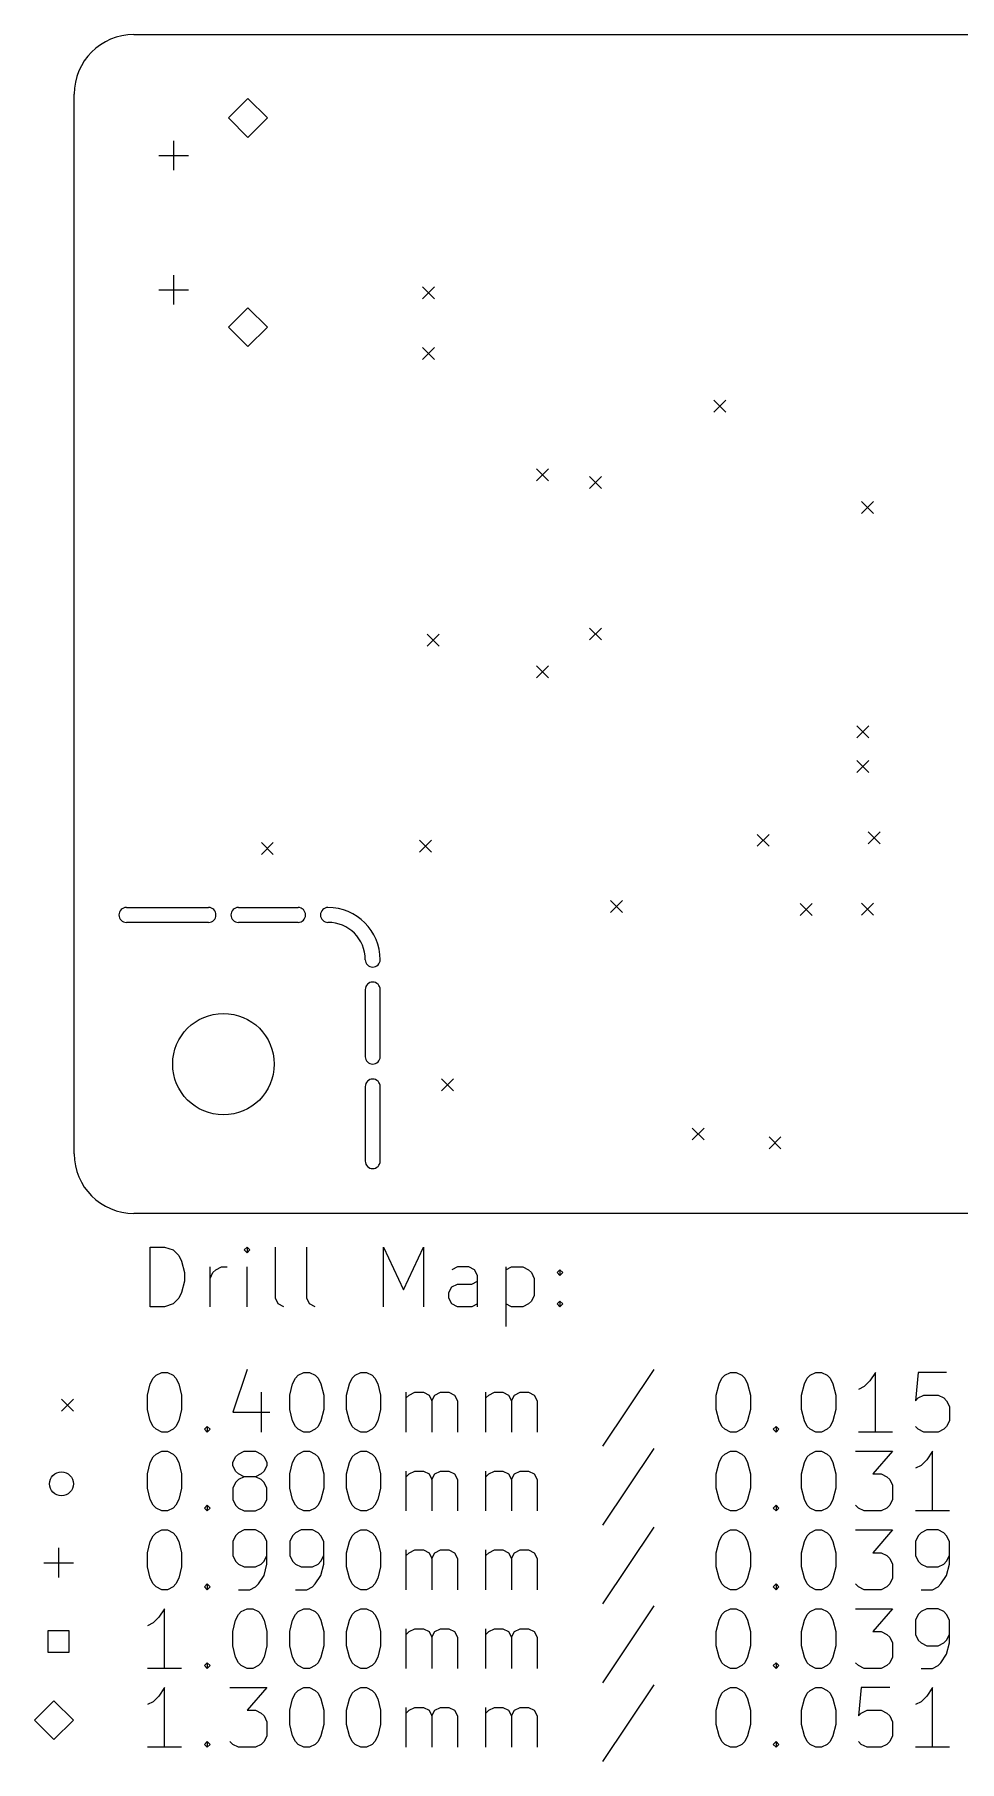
# Model space of a CAD drawing. Extents: x 98.7 to 160, y -78.7 to -20.5.
# Drawn here: x 98.7 to 129.6, y -78.4 to -20.5 of the extents above; entities that cross this region are included whole.
import ezdxf

# ---------------------------------------------------------------- set-up
doc = ezdxf.new("R2010")
doc.units = 0
doc.layers.add('BLACK', color=7, linetype='CONTINUOUS')

msp = doc.modelspace()

# ---------------------------------------------------------------- linework, layer by layer
at = {"layer": 'BLACK', "linetype": 'CONTINUOUS'}
for p, q in [((102, -20.5), (158, -20.5)), ((100, -58), (100, -22.5)), ((105.822, -22.645), (105.172, -23.295)), ((106.472, -23.295), (105.822, -22.645)), ((105.172, -23.295), (105.822, -23.945)), ((105.822, -23.945), (106.472, -23.295)), ((103.332, -24.06), (103.332, -25.05)), ((102.837, -24.555), (103.828, -24.555)), ((103.332, -28.56), (103.332, -29.55)), ((102.837, -29.055), (103.828, -29.055)), ((111.671, -28.9562), (112.071, -29.3562)), ((112.071, -28.9562), (111.671, -29.3562)), ((105.822, -29.655), (105.172, -30.305)), ((106.472, -30.305), (105.822, -29.655)), ((105.172, -30.305), (105.822, -30.955)), ((105.822, -30.955), (106.472, -30.305)), ((111.671, -30.9882), (112.071, -31.3882)), ((112.071, -30.9882), (111.671, -31.3882)), ((121.42, -32.75), (121.82, -33.15)), ((121.82, -32.75), (121.42, -33.15)), ((115.481, -35.0523), (115.881, -35.4522)), ((115.881, -35.0523), (115.481, -35.4522)), ((117.259, -35.3062), (117.659, -35.7062)), ((117.659, -35.3062), (117.259, -35.7062)), ((126.364, -36.1436), (126.764, -36.5436)), ((126.764, -36.1436), (126.364, -36.5436)), ((117.259, -40.3862), (117.659, -40.7862)), ((117.659, -40.3862), (117.259, -40.7862)), ((111.823, -40.5894), (112.223, -40.9894)), ((112.223, -40.5894), (111.823, -40.9894)), ((115.481, -41.6562), (115.881, -42.0562)), ((115.881, -41.6562), (115.481, -42.0562)), ((126.212, -43.662), (126.612, -44.062)), ((126.612, -43.662), (126.212, -44.062)), ((126.212, -44.8304), (126.612, -45.2304)), ((126.612, -44.8304), (126.212, -45.2304)), ((122.87, -47.3), (123.27, -47.7)), ((123.27, -47.3), (122.87, -47.7)), ((126.593, -47.218), (126.993, -47.618)), ((126.993, -47.218), (126.593, -47.618)), ((106.27, -47.57), (106.67, -47.97)), ((106.67, -47.57), (106.27, -47.97)), ((111.57, -47.5), (111.97, -47.9)), ((111.97, -47.5), (111.57, -47.9)), ((101.75, -49.75), (104.5, -49.75)), ((105.5, -49.75), (107.5, -49.75)), ((117.96, -49.52), (118.36, -49.92)), ((118.36, -49.52), (117.96, -49.92)), ((124.31, -49.62), (124.71, -50.02)), ((124.71, -49.62), (124.31, -50.02)), ((126.364, -49.6056), (126.764, -50.0056)), ((126.764, -49.6056), (126.364, -50.0056)), ((104.5, -50.25), (101.75, -50.25)), ((107.5, -50.25), (105.5, -50.25)), ((109.75, -52.5), (109.75, -54.75)), ((110.25, -54.75), (110.25, -52.5)), ((112.3, -55.49), (112.7, -55.89)), ((112.7, -55.49), (112.3, -55.89)), ((109.75, -55.75), (109.75, -58.25)), ((110.25, -58.25), (110.25, -55.75)), ((120.7, -57.14), (121.1, -57.54)), ((121.1, -57.14), (120.7, -57.54)), ((123.27, -57.44), (123.67, -57.84)), ((123.67, -57.44), (123.27, -57.84)), ((158, -60), (102, -60)), ((102.551, -63.1298), (102.551, -61.1298)), ((102.551, -61.1298), (103.027, -61.1298)), ((103.027, -61.1298), (103.313, -61.225)), ((103.313, -61.225), (103.504, -61.4155)), ((105.789, -61.1298), (105.694, -61.225)), ((105.694, -61.225), (105.789, -61.3202)), ((105.885, -61.225), (105.789, -61.1298)), ((105.789, -61.1298), (105.789, -61.3202)), ((105.789, -61.3202), (105.885, -61.225)), ((106.742, -62.844), (106.742, -61.1298)), ((107.789, -62.844), (107.789, -61.1298)), ((110.361, -63.1298), (110.361, -61.1298)), ((110.361, -61.1298), (111.027, -62.5583)), ((111.027, -62.5583), (111.694, -61.1298)), ((111.694, -61.1298), (111.694, -63.1298)), ((103.504, -61.4155), (103.599, -61.606)), ((103.599, -61.606), (103.694, -61.9869)), ((104.551, -63.1298), (104.551, -61.7964)), ((104.646, -61.9869), (104.742, -61.8917)), ((104.742, -61.8917), (104.932, -61.7964)), ((104.932, -61.7964), (105.123, -61.7964)), ((105.789, -63.1298), (105.789, -61.7964)), ((112.837, -61.7964), (112.646, -61.8917)), ((113.218, -61.7964), (112.837, -61.7964)), ((113.408, -61.8917), (113.218, -61.7964)), ((113.504, -62.0821), (113.408, -61.8917)), ((114.456, -61.7964), (114.456, -63.7964)), ((114.456, -61.8917), (114.646, -61.7964)), ((114.646, -61.7964), (115.027, -61.7964)), ((115.027, -61.7964), (115.218, -61.8917)), ((115.218, -61.8917), (115.313, -61.9869)), ((116.17, -61.9869), (116.265, -61.8917)), ((116.265, -61.8917), (116.361, -61.9869)), ((116.265, -61.8917), (116.265, -62.0821)), ((103.694, -62.2726), (103.599, -62.6536)), ((103.694, -61.9869), (103.694, -62.2726)), ((104.551, -62.1774), (104.646, -61.9869)), ((112.551, -62.6536), (112.646, -62.4631)), ((112.646, -62.4631), (112.837, -62.3679)), ((112.837, -62.3679), (113.313, -62.3679)), ((113.313, -62.3679), (113.504, -62.2726)), ((113.504, -63.1298), (113.504, -62.0821)), ((115.313, -61.9869), (115.408, -62.1774)), ((115.408, -62.1774), (115.408, -62.7488)), ((116.265, -62.0821), (116.17, -61.9869)), ((116.361, -61.9869), (116.265, -62.0821)), ((103.313, -63.0345), (103.027, -63.1298)), ((103.504, -62.844), (103.313, -63.0345)), ((103.599, -62.6536), (103.504, -62.844)), ((106.837, -63.0345), (106.742, -62.844)), ((107.027, -63.1298), (106.837, -63.0345)), ((107.885, -63.0345), (107.789, -62.844)), ((108.075, -63.1298), (107.885, -63.0345)), ((112.551, -62.844), (112.551, -62.6536)), ((112.646, -63.0345), (112.551, -62.844)), ((112.837, -63.1298), (112.646, -63.0345)), ((113.504, -63.0345), (113.313, -63.1298)), ((114.646, -63.1298), (114.456, -63.0345)), ((115.218, -63.0345), (115.027, -63.1298)), ((115.313, -62.9393), (115.218, -63.0345)), ((115.408, -62.7488), (115.313, -62.9393)), ((116.17, -63.0345), (116.265, -62.9393)), ((116.265, -63.1298), (116.17, -63.0345)), ((116.265, -62.9393), (116.361, -63.0345)), ((116.265, -62.9393), (116.265, -63.1298)), ((116.361, -63.0345), (116.265, -63.1298)), ((103.027, -63.1298), (102.551, -63.1298)), ((113.313, -63.1298), (112.837, -63.1298)), ((115.027, -63.1298), (114.646, -63.1298)), ((102.742, -65.425), (102.932, -65.3298)), ((102.932, -65.3298), (103.123, -65.3298)), ((103.123, -65.3298), (103.313, -65.425)), ((105.789, -65.2345), (105.313, -66.6631)), ((107.504, -65.425), (107.694, -65.3298)), ((107.694, -65.3298), (107.885, -65.3298)), ((107.885, -65.3298), (108.075, -65.425)), ((109.408, -65.425), (109.599, -65.3298)), ((109.599, -65.3298), (109.789, -65.3298)), ((109.789, -65.3298), (109.98, -65.425)), ((119.408, -65.2345), (117.694, -67.806)), ((121.789, -65.425), (121.98, -65.3298)), ((121.98, -65.3298), (122.17, -65.3298)), ((122.17, -65.3298), (122.361, -65.425)), ((124.646, -65.425), (124.837, -65.3298)), ((124.837, -65.3298), (125.027, -65.3298)), ((125.027, -65.3298), (125.218, -65.425)), ((126.837, -65.3298), (126.646, -65.6155)), ((126.837, -67.3298), (126.837, -65.3298)), ((128.265, -65.3298), (128.17, -66.2821)), ((129.218, -65.3298), (128.265, -65.3298)), ((102.456, -66.0917), (102.551, -65.7107)), ((102.551, -65.7107), (102.646, -65.5202)), ((102.646, -65.5202), (102.742, -65.425)), ((103.313, -65.425), (103.408, -65.5202)), ((103.408, -65.5202), (103.504, -65.7107)), ((103.504, -65.7107), (103.599, -66.0917)), ((107.218, -66.0917), (107.313, -65.7107)), ((107.313, -65.7107), (107.408, -65.5202)), ((107.408, -65.5202), (107.504, -65.425)), ((108.075, -65.425), (108.17, -65.5202)), ((108.17, -65.5202), (108.265, -65.7107)), ((108.265, -65.7107), (108.361, -66.0917)), ((109.123, -66.0917), (109.218, -65.7107)), ((109.218, -65.7107), (109.313, -65.5202)), ((109.313, -65.5202), (109.408, -65.425)), ((109.98, -65.425), (110.075, -65.5202)), ((110.075, -65.5202), (110.17, -65.7107)), ((110.17, -65.7107), (110.265, -66.0917)), ((121.504, -66.0917), (121.599, -65.7107)), ((121.599, -65.7107), (121.694, -65.5202)), ((121.694, -65.5202), (121.789, -65.425)), ((122.361, -65.425), (122.456, -65.5202)), ((122.456, -65.5202), (122.551, -65.7107)), ((122.551, -65.7107), (122.646, -66.0917)), ((124.361, -66.0917), (124.456, -65.7107)), ((124.456, -65.7107), (124.551, -65.5202)), ((124.551, -65.5202), (124.646, -65.425)), ((125.218, -65.425), (125.313, -65.5202)), ((125.313, -65.5202), (125.408, -65.7107)), ((125.408, -65.7107), (125.504, -66.0917)), ((126.456, -65.806), (126.265, -65.9012)), ((126.646, -65.6155), (126.456, -65.806)), ((99.575, -66.225), (99.975, -66.625)), ((99.975, -66.225), (99.575, -66.625)), ((102.456, -66.5679), (102.456, -66.0917)), ((103.599, -66.0917), (103.599, -66.5679)), ((106.265, -65.9964), (106.265, -67.3298)), ((107.218, -66.5679), (107.218, -66.0917)), ((108.361, -66.0917), (108.361, -66.5679)), ((109.123, -66.5679), (109.123, -66.0917)), ((110.265, -66.0917), (110.265, -66.5679)), ((111.123, -67.3298), (111.123, -65.9964)), ((111.123, -66.1869), (111.218, -66.0917)), ((111.218, -66.0917), (111.408, -65.9964)), ((111.408, -65.9964), (111.694, -65.9964)), ((111.694, -65.9964), (111.885, -66.0917)), ((111.885, -66.0917), (111.98, -66.2821)), ((111.98, -66.2821), (112.075, -66.0917)), ((111.98, -66.2821), (111.98, -67.3298)), ((112.075, -66.0917), (112.265, -65.9964)), ((112.265, -65.9964), (112.551, -65.9964)), ((112.551, -65.9964), (112.742, -66.0917)), ((112.742, -66.0917), (112.837, -66.2821)), ((112.837, -66.2821), (112.837, -67.3298)), ((113.789, -67.3298), (113.789, -65.9964)), ((113.789, -66.1869), (113.885, -66.0917)), ((113.885, -66.0917), (114.075, -65.9964)), ((114.075, -65.9964), (114.361, -65.9964)), ((114.361, -65.9964), (114.551, -66.0917)), ((114.551, -66.0917), (114.646, -66.2821)), ((114.646, -66.2821), (114.742, -66.0917)), ((114.646, -66.2821), (114.646, -67.3298)), ((114.742, -66.0917), (114.932, -65.9964)), ((114.932, -65.9964), (115.218, -65.9964)), ((115.218, -65.9964), (115.408, -66.0917)), ((115.408, -66.0917), (115.504, -66.2821)), ((115.504, -66.2821), (115.504, -67.3298)), ((121.504, -66.5679), (121.504, -66.0917)), ((122.646, -66.0917), (122.646, -66.5679)), ((124.361, -66.5679), (124.361, -66.0917)), ((125.504, -66.0917), (125.504, -66.5679)), ((128.17, -66.2821), (128.265, -66.1869)), ((128.265, -66.1869), (128.456, -66.0917)), ((128.456, -66.0917), (128.932, -66.0917)), ((128.932, -66.0917), (129.123, -66.1869)), ((129.123, -66.1869), (129.218, -66.2821)), ((129.218, -66.2821), (129.313, -66.4726)), ((129.313, -66.4726), (129.313, -66.9488)), ((102.551, -66.9488), (102.456, -66.5679)), ((102.646, -67.1393), (102.551, -66.9488)), ((103.504, -66.9488), (103.408, -67.1393)), ((103.599, -66.5679), (103.504, -66.9488)), ((105.313, -66.6631), (106.551, -66.6631)), ((107.313, -66.9488), (107.218, -66.5679)), ((107.408, -67.1393), (107.313, -66.9488)), ((108.265, -66.9488), (108.17, -67.1393)), ((108.361, -66.5679), (108.265, -66.9488)), ((109.218, -66.9488), (109.123, -66.5679)), ((109.313, -67.1393), (109.218, -66.9488)), ((110.17, -66.9488), (110.075, -67.1393)), ((110.265, -66.5679), (110.17, -66.9488)), ((121.599, -66.9488), (121.504, -66.5679)), ((121.694, -67.1393), (121.599, -66.9488)), ((122.551, -66.9488), (122.456, -67.1393)), ((122.646, -66.5679), (122.551, -66.9488)), ((124.456, -66.9488), (124.361, -66.5679)), ((124.551, -67.1393), (124.456, -66.9488)), ((125.408, -66.9488), (125.313, -67.1393)), ((125.504, -66.5679), (125.408, -66.9488)), ((129.313, -66.9488), (129.218, -67.1393)), ((102.742, -67.2345), (102.646, -67.1393)), ((102.932, -67.3298), (102.742, -67.2345)), ((103.123, -67.3298), (102.932, -67.3298)), ((103.313, -67.2345), (103.123, -67.3298)), ((103.408, -67.1393), (103.313, -67.2345)), ((104.361, -67.2345), (104.456, -67.1393)), ((104.456, -67.3298), (104.361, -67.2345)), ((104.456, -67.1393), (104.551, -67.2345)), ((104.456, -67.1393), (104.456, -67.3298)), ((104.551, -67.2345), (104.456, -67.3298)), ((107.504, -67.2345), (107.408, -67.1393)), ((107.694, -67.3298), (107.504, -67.2345)), ((107.885, -67.3298), (107.694, -67.3298)), ((108.075, -67.2345), (107.885, -67.3298)), ((108.17, -67.1393), (108.075, -67.2345)), ((109.408, -67.2345), (109.313, -67.1393)), ((109.599, -67.3298), (109.408, -67.2345)), ((109.789, -67.3298), (109.599, -67.3298)), ((109.98, -67.2345), (109.789, -67.3298)), ((110.075, -67.1393), (109.98, -67.2345)), ((121.789, -67.2345), (121.694, -67.1393)), ((121.98, -67.3298), (121.789, -67.2345)), ((122.17, -67.3298), (121.98, -67.3298)), ((122.361, -67.2345), (122.17, -67.3298)), ((122.456, -67.1393), (122.361, -67.2345)), ((123.408, -67.2345), (123.504, -67.1393)), ((123.504, -67.3298), (123.408, -67.2345)), ((123.504, -67.1393), (123.599, -67.2345)), ((123.504, -67.1393), (123.504, -67.3298)), ((123.599, -67.2345), (123.504, -67.3298)), ((124.646, -67.2345), (124.551, -67.1393)), ((124.837, -67.3298), (124.646, -67.2345)), ((125.027, -67.3298), (124.837, -67.3298)), ((125.218, -67.2345), (125.027, -67.3298)), ((125.313, -67.1393), (125.218, -67.2345)), ((127.408, -67.3298), (126.265, -67.3298)), ((128.265, -67.2345), (128.17, -67.1393)), ((128.456, -67.3298), (128.265, -67.2345)), ((128.932, -67.3298), (128.456, -67.3298)), ((129.123, -67.2345), (128.932, -67.3298)), ((129.218, -67.1393), (129.123, -67.2345)), ((102.551, -68.3507), (102.646, -68.1602)), ((102.646, -68.1602), (102.742, -68.065)), ((102.742, -68.065), (102.932, -67.9698)), ((102.932, -67.9698), (103.123, -67.9698)), ((103.123, -67.9698), (103.313, -68.065)), ((103.313, -68.065), (103.408, -68.1602)), ((103.408, -68.1602), (103.504, -68.3507)), ((105.313, -68.3507), (105.408, -68.1602)), ((105.408, -68.1602), (105.504, -68.065)), ((105.504, -68.065), (105.694, -67.9698)), ((105.694, -67.9698), (106.075, -67.9698)), ((106.075, -67.9698), (106.265, -68.065)), ((106.265, -68.065), (106.361, -68.1602)), ((106.361, -68.1602), (106.456, -68.3507)), ((107.313, -68.3507), (107.408, -68.1602)), ((107.408, -68.1602), (107.504, -68.065)), ((107.504, -68.065), (107.694, -67.9698)), ((107.694, -67.9698), (107.885, -67.9698)), ((107.885, -67.9698), (108.075, -68.065)), ((108.075, -68.065), (108.17, -68.1602)), ((108.17, -68.1602), (108.265, -68.3507)), ((109.218, -68.3507), (109.313, -68.1602)), ((109.313, -68.1602), (109.408, -68.065)), ((109.408, -68.065), (109.599, -67.9698)), ((109.599, -67.9698), (109.789, -67.9698)), ((109.789, -67.9698), (109.98, -68.065)), ((109.98, -68.065), (110.075, -68.1602)), ((110.075, -68.1602), (110.17, -68.3507)), ((119.408, -67.8745), (117.694, -70.446)), ((121.599, -68.3507), (121.694, -68.1602)), ((121.694, -68.1602), (121.789, -68.065)), ((121.789, -68.065), (121.98, -67.9698)), ((121.98, -67.9698), (122.17, -67.9698)), ((122.17, -67.9698), (122.361, -68.065)), ((122.361, -68.065), (122.456, -68.1602)), ((122.456, -68.1602), (122.551, -68.3507)), ((124.456, -68.3507), (124.551, -68.1602)), ((124.551, -68.1602), (124.646, -68.065)), ((124.646, -68.065), (124.837, -67.9698)), ((124.837, -67.9698), (125.027, -67.9698)), ((125.027, -67.9698), (125.218, -68.065)), ((125.218, -68.065), (125.313, -68.1602)), ((125.313, -68.1602), (125.408, -68.3507)), ((126.17, -67.9698), (127.408, -67.9698)), ((127.408, -67.9698), (126.742, -68.7317)), ((128.551, -68.2555), (128.361, -68.446)), ((128.742, -67.9698), (128.551, -68.2555)), ((128.742, -69.9698), (128.742, -67.9698)), ((102.456, -68.7317), (102.551, -68.3507)), ((102.456, -69.2079), (102.456, -68.7317)), ((103.504, -68.3507), (103.599, -68.7317)), ((103.599, -68.7317), (103.599, -69.2079)), ((105.313, -68.446), (105.313, -68.3507)), ((105.408, -68.6364), (105.313, -68.446)), ((105.504, -68.7317), (105.408, -68.6364)), ((105.694, -68.8269), (105.504, -68.7317)), ((105.694, -68.8269), (105.504, -68.9221)), ((106.075, -68.8269), (105.694, -68.8269)), ((106.265, -68.7317), (106.075, -68.8269)), ((106.265, -68.9221), (106.075, -68.8269)), ((106.361, -68.6364), (106.265, -68.7317)), ((106.456, -68.446), (106.361, -68.6364)), ((106.456, -68.3507), (106.456, -68.446)), ((107.218, -68.7317), (107.313, -68.3507)), ((107.218, -69.2079), (107.218, -68.7317)), ((108.265, -68.3507), (108.361, -68.7317)), ((108.361, -68.7317), (108.361, -69.2079)), ((109.123, -68.7317), (109.218, -68.3507)), ((109.123, -69.2079), (109.123, -68.7317)), ((110.17, -68.3507), (110.265, -68.7317)), ((110.265, -68.7317), (110.265, -69.2079)), ((111.123, -69.9698), (111.123, -68.6364)), ((111.123, -68.8269), (111.218, -68.7317)), ((111.218, -68.7317), (111.408, -68.6364)), ((111.408, -68.6364), (111.694, -68.6364)), ((111.694, -68.6364), (111.885, -68.7317)), ((111.885, -68.7317), (111.98, -68.9221)), ((111.98, -68.9221), (112.075, -68.7317)), ((112.075, -68.7317), (112.265, -68.6364)), ((112.265, -68.6364), (112.551, -68.6364)), ((112.551, -68.6364), (112.742, -68.7317)), ((112.742, -68.7317), (112.837, -68.9221)), ((113.789, -69.9698), (113.789, -68.6364)), ((113.789, -68.8269), (113.885, -68.7317)), ((113.885, -68.7317), (114.075, -68.6364)), ((114.075, -68.6364), (114.361, -68.6364)), ((114.361, -68.6364), (114.551, -68.7317)), ((114.551, -68.7317), (114.646, -68.9221)), ((114.646, -68.9221), (114.742, -68.7317)), ((114.742, -68.7317), (114.932, -68.6364)), ((114.932, -68.6364), (115.218, -68.6364)), ((115.218, -68.6364), (115.408, -68.7317)), ((115.408, -68.7317), (115.504, -68.9221)), ((121.504, -68.7317), (121.599, -68.3507)), ((121.504, -69.2079), (121.504, -68.7317)), ((122.551, -68.3507), (122.646, -68.7317)), ((122.646, -68.7317), (122.646, -69.2079)), ((124.361, -68.7317), (124.456, -68.3507)), ((124.361, -69.2079), (124.361, -68.7317)), ((125.408, -68.3507), (125.504, -68.7317)), ((125.504, -68.7317), (125.504, -69.2079)), ((126.742, -68.7317), (127.027, -68.7317)), ((127.027, -68.7317), (127.218, -68.8269)), ((127.218, -68.8269), (127.313, -68.9221)), ((128.361, -68.446), (128.17, -68.5412)), ((102.551, -69.5888), (102.456, -69.2079)), ((103.599, -69.2079), (103.504, -69.5888)), ((105.408, -69.0174), (105.313, -69.2079)), ((105.313, -69.2079), (105.313, -69.5888)), ((105.504, -68.9221), (105.408, -69.0174)), ((106.361, -69.0174), (106.265, -68.9221)), ((106.456, -69.2079), (106.361, -69.0174)), ((106.456, -69.5888), (106.456, -69.2079)), ((107.313, -69.5888), (107.218, -69.2079)), ((108.361, -69.2079), (108.265, -69.5888)), ((109.218, -69.5888), (109.123, -69.2079)), ((110.265, -69.2079), (110.17, -69.5888)), ((111.98, -68.9221), (111.98, -69.9698)), ((112.837, -68.9221), (112.837, -69.9698)), ((114.646, -68.9221), (114.646, -69.9698)), ((115.504, -68.9221), (115.504, -69.9698)), ((121.599, -69.5888), (121.504, -69.2079)), ((122.646, -69.2079), (122.551, -69.5888)), ((124.456, -69.5888), (124.361, -69.2079)), ((125.504, -69.2079), (125.408, -69.5888)), ((127.313, -68.9221), (127.408, -69.1126)), ((127.408, -69.1126), (127.408, -69.5888)), ((102.646, -69.7793), (102.551, -69.5888)), ((102.742, -69.8745), (102.646, -69.7793)), ((102.932, -69.9698), (102.742, -69.8745)), ((103.123, -69.9698), (102.932, -69.9698)), ((103.313, -69.8745), (103.123, -69.9698)), ((103.408, -69.7793), (103.313, -69.8745)), ((103.504, -69.5888), (103.408, -69.7793)), ((104.361, -69.8745), (104.456, -69.7793)), ((104.456, -69.9698), (104.361, -69.8745)), ((104.456, -69.7793), (104.551, -69.8745)), ((104.456, -69.7793), (104.456, -69.9698)), ((104.551, -69.8745), (104.456, -69.9698)), ((105.313, -69.5888), (105.408, -69.7793)), ((105.408, -69.7793), (105.504, -69.8745)), ((105.504, -69.8745), (105.694, -69.9698)), ((105.694, -69.9698), (106.075, -69.9698)), ((106.075, -69.9698), (106.265, -69.8745)), ((106.265, -69.8745), (106.361, -69.7793)), ((106.361, -69.7793), (106.456, -69.5888)), ((107.408, -69.7793), (107.313, -69.5888)), ((107.504, -69.8745), (107.408, -69.7793)), ((107.694, -69.9698), (107.504, -69.8745)), ((107.885, -69.9698), (107.694, -69.9698)), ((108.075, -69.8745), (107.885, -69.9698)), ((108.17, -69.7793), (108.075, -69.8745)), ((108.265, -69.5888), (108.17, -69.7793)), ((109.313, -69.7793), (109.218, -69.5888)), ((109.408, -69.8745), (109.313, -69.7793)), ((109.599, -69.9698), (109.408, -69.8745)), ((109.789, -69.9698), (109.599, -69.9698)), ((109.98, -69.8745), (109.789, -69.9698)), ((110.075, -69.7793), (109.98, -69.8745)), ((110.17, -69.5888), (110.075, -69.7793)), ((121.694, -69.7793), (121.599, -69.5888)), ((121.789, -69.8745), (121.694, -69.7793)), ((121.98, -69.9698), (121.789, -69.8745)), ((122.17, -69.9698), (121.98, -69.9698)), ((122.361, -69.8745), (122.17, -69.9698)), ((122.456, -69.7793), (122.361, -69.8745)), ((122.551, -69.5888), (122.456, -69.7793)), ((123.408, -69.8745), (123.504, -69.7793)), ((123.504, -69.9698), (123.408, -69.8745)), ((123.504, -69.7793), (123.599, -69.8745)), ((123.504, -69.7793), (123.504, -69.9698)), ((123.599, -69.8745), (123.504, -69.9698)), ((124.551, -69.7793), (124.456, -69.5888)), ((124.646, -69.8745), (124.551, -69.7793)), ((124.837, -69.9698), (124.646, -69.8745)), ((125.027, -69.9698), (124.837, -69.9698)), ((125.218, -69.8745), (125.027, -69.9698)), ((125.313, -69.7793), (125.218, -69.8745)), ((125.408, -69.5888), (125.313, -69.7793)), ((126.265, -69.8745), (126.17, -69.7793)), ((126.456, -69.9698), (126.265, -69.8745)), ((127.027, -69.9698), (126.456, -69.9698)), ((127.218, -69.8745), (127.027, -69.9698)), ((127.313, -69.7793), (127.218, -69.8745)), ((127.408, -69.5888), (127.313, -69.7793)), ((129.313, -69.9698), (128.17, -69.9698)), ((119.408, -70.5145), (117.694, -73.086)), ((102.456, -71.3717), (102.551, -70.9907)), ((102.551, -70.9907), (102.646, -70.8002)), ((102.646, -70.8002), (102.742, -70.705)), ((102.742, -70.705), (102.932, -70.6098)), ((102.932, -70.6098), (103.123, -70.6098)), ((103.123, -70.6098), (103.313, -70.705)), ((103.313, -70.705), (103.408, -70.8002)), ((103.408, -70.8002), (103.504, -70.9907)), ((103.504, -70.9907), (103.599, -71.3717)), ((105.408, -70.8002), (105.313, -70.9907)), ((105.313, -70.9907), (105.313, -71.4669)), ((105.504, -70.705), (105.408, -70.8002)), ((105.694, -70.6098), (105.504, -70.705)), ((106.075, -70.6098), (105.694, -70.6098)), ((106.265, -70.705), (106.075, -70.6098)), ((106.361, -70.8002), (106.265, -70.705)), ((106.456, -70.9907), (106.361, -70.8002)), ((106.456, -71.7526), (106.456, -70.9907)), ((107.313, -70.8002), (107.218, -70.9907)), ((107.218, -70.9907), (107.218, -71.4669)), ((107.408, -70.705), (107.313, -70.8002)), ((107.599, -70.6098), (107.408, -70.705)), ((107.98, -70.6098), (107.599, -70.6098)), ((108.17, -70.705), (107.98, -70.6098)), ((108.265, -70.8002), (108.17, -70.705)), ((108.361, -70.9907), (108.265, -70.8002)), ((108.361, -71.7526), (108.361, -70.9907)), ((109.123, -71.3717), (109.218, -70.9907)), ((109.218, -70.9907), (109.313, -70.8002)), ((109.313, -70.8002), (109.408, -70.705)), ((109.408, -70.705), (109.599, -70.6098)), ((109.599, -70.6098), (109.789, -70.6098)), ((109.789, -70.6098), (109.98, -70.705)), ((109.98, -70.705), (110.075, -70.8002)), ((110.075, -70.8002), (110.17, -70.9907)), ((110.17, -70.9907), (110.265, -71.3717)), ((121.504, -71.3717), (121.599, -70.9907)), ((121.599, -70.9907), (121.694, -70.8002)), ((121.694, -70.8002), (121.789, -70.705)), ((121.789, -70.705), (121.98, -70.6098)), ((121.98, -70.6098), (122.17, -70.6098)), ((122.17, -70.6098), (122.361, -70.705)), ((122.361, -70.705), (122.456, -70.8002)), ((122.456, -70.8002), (122.551, -70.9907)), ((122.551, -70.9907), (122.646, -71.3717)), ((124.361, -71.3717), (124.456, -70.9907)), ((124.456, -70.9907), (124.551, -70.8002)), ((124.551, -70.8002), (124.646, -70.705)), ((124.646, -70.705), (124.837, -70.6098)), ((124.837, -70.6098), (125.027, -70.6098)), ((125.027, -70.6098), (125.218, -70.705)), ((125.218, -70.705), (125.313, -70.8002)), ((125.313, -70.8002), (125.408, -70.9907)), ((125.408, -70.9907), (125.504, -71.3717)), ((126.17, -70.6098), (127.408, -70.6098)), ((127.408, -70.6098), (126.742, -71.3717)), ((128.265, -70.8002), (128.17, -70.9907)), ((128.17, -70.9907), (128.17, -71.4669)), ((128.361, -70.705), (128.265, -70.8002)), ((128.551, -70.6098), (128.361, -70.705)), ((128.932, -70.6098), (128.551, -70.6098)), ((129.123, -70.705), (128.932, -70.6098)), ((129.218, -70.8002), (129.123, -70.705)), ((129.313, -70.9907), (129.218, -70.8002)), ((129.313, -71.7526), (129.313, -70.9907)), ((98.985, -71.705), (99.975, -71.705)), ((99.48, -71.21), (99.48, -72.2)), ((102.456, -71.8479), (102.456, -71.3717)), ((103.599, -71.3717), (103.599, -71.8479)), ((105.313, -71.4669), (105.408, -71.6574)), ((105.408, -71.6574), (105.504, -71.7526)), ((105.504, -71.7526), (105.694, -71.8479)), ((106.075, -71.8479), (106.265, -71.7526)), ((106.265, -71.7526), (106.361, -71.6574)), ((106.361, -71.6574), (106.456, -71.4669)), ((106.361, -72.1336), (106.456, -71.7526)), ((107.218, -71.4669), (107.313, -71.6574)), ((107.313, -71.6574), (107.408, -71.7526)), ((107.408, -71.7526), (107.599, -71.8479)), ((107.98, -71.8479), (108.17, -71.7526)), ((108.17, -71.7526), (108.265, -71.6574)), ((108.265, -71.6574), (108.361, -71.4669)), ((108.265, -72.1336), (108.361, -71.7526)), ((109.123, -71.8479), (109.123, -71.3717)), ((110.265, -71.3717), (110.265, -71.8479)), ((111.123, -72.6098), (111.123, -71.2764)), ((111.123, -71.4669), (111.218, -71.3717)), ((111.218, -71.3717), (111.408, -71.2764)), ((111.408, -71.2764), (111.694, -71.2764)), ((111.694, -71.2764), (111.885, -71.3717)), ((111.885, -71.3717), (111.98, -71.5621)), ((111.98, -71.5621), (112.075, -71.3717)), ((111.98, -71.5621), (111.98, -72.6098)), ((112.075, -71.3717), (112.265, -71.2764)), ((112.265, -71.2764), (112.551, -71.2764)), ((112.551, -71.2764), (112.742, -71.3717)), ((112.742, -71.3717), (112.837, -71.5621)), ((112.837, -71.5621), (112.837, -72.6098)), ((113.789, -72.6098), (113.789, -71.2764)), ((113.789, -71.4669), (113.885, -71.3717)), ((113.885, -71.3717), (114.075, -71.2764)), ((114.075, -71.2764), (114.361, -71.2764)), ((114.361, -71.2764), (114.551, -71.3717)), ((114.551, -71.3717), (114.646, -71.5621)), ((114.646, -71.5621), (114.742, -71.3717)), ((114.646, -71.5621), (114.646, -72.6098)), ((114.742, -71.3717), (114.932, -71.2764)), ((114.932, -71.2764), (115.218, -71.2764)), ((115.218, -71.2764), (115.408, -71.3717)), ((115.408, -71.3717), (115.504, -71.5621)), ((115.504, -71.5621), (115.504, -72.6098)), ((121.504, -71.8479), (121.504, -71.3717)), ((122.646, -71.3717), (122.646, -71.8479)), ((124.361, -71.8479), (124.361, -71.3717)), ((125.504, -71.3717), (125.504, -71.8479)), ((126.742, -71.3717), (127.027, -71.3717)), ((127.027, -71.3717), (127.218, -71.4669)), ((127.218, -71.4669), (127.313, -71.5621)), ((127.313, -71.5621), (127.408, -71.7526)), ((127.408, -71.7526), (127.408, -72.2288)), ((128.17, -71.4669), (128.265, -71.6574)), ((128.265, -71.6574), (128.361, -71.7526)), ((128.361, -71.7526), (128.551, -71.8479)), ((128.932, -71.8479), (129.123, -71.7526)), ((129.123, -71.7526), (129.218, -71.6574)), ((129.218, -71.6574), (129.313, -71.4669)), ((129.218, -72.1336), (129.313, -71.7526)), ((102.551, -72.2288), (102.456, -71.8479)), ((102.646, -72.4193), (102.551, -72.2288)), ((103.504, -72.2288), (103.408, -72.4193)), ((103.599, -71.8479), (103.504, -72.2288)), ((105.694, -71.8479), (106.075, -71.8479)), ((106.17, -72.4193), (106.361, -72.1336)), ((107.599, -71.8479), (107.98, -71.8479)), ((108.075, -72.4193), (108.265, -72.1336)), ((109.218, -72.2288), (109.123, -71.8479)), ((109.313, -72.4193), (109.218, -72.2288)), ((110.17, -72.2288), (110.075, -72.4193)), ((110.265, -71.8479), (110.17, -72.2288)), ((121.599, -72.2288), (121.504, -71.8479)), ((121.694, -72.4193), (121.599, -72.2288)), ((122.551, -72.2288), (122.456, -72.4193)), ((122.646, -71.8479), (122.551, -72.2288)), ((124.456, -72.2288), (124.361, -71.8479)), ((124.551, -72.4193), (124.456, -72.2288)), ((125.408, -72.2288), (125.313, -72.4193)), ((125.504, -71.8479), (125.408, -72.2288)), ((127.408, -72.2288), (127.313, -72.4193)), ((128.551, -71.8479), (128.932, -71.8479)), ((129.027, -72.4193), (129.218, -72.1336)), ((102.742, -72.5145), (102.646, -72.4193)), ((102.932, -72.6098), (102.742, -72.5145)), ((103.123, -72.6098), (102.932, -72.6098)), ((103.313, -72.5145), (103.123, -72.6098)), ((103.408, -72.4193), (103.313, -72.5145)), ((104.361, -72.5145), (104.456, -72.4193)), ((104.456, -72.6098), (104.361, -72.5145)), ((104.456, -72.4193), (104.551, -72.5145)), ((104.456, -72.4193), (104.456, -72.6098)), ((104.551, -72.5145), (104.456, -72.6098)), ((105.504, -72.6098), (105.885, -72.6098)), ((105.885, -72.6098), (106.075, -72.5145)), ((106.075, -72.5145), (106.17, -72.4193)), ((107.408, -72.6098), (107.789, -72.6098)), ((107.789, -72.6098), (107.98, -72.5145)), ((107.98, -72.5145), (108.075, -72.4193)), ((109.408, -72.5145), (109.313, -72.4193)), ((109.599, -72.6098), (109.408, -72.5145)), ((109.789, -72.6098), (109.599, -72.6098)), ((109.98, -72.5145), (109.789, -72.6098)), ((110.075, -72.4193), (109.98, -72.5145)), ((121.789, -72.5145), (121.694, -72.4193)), ((121.98, -72.6098), (121.789, -72.5145)), ((122.17, -72.6098), (121.98, -72.6098)), ((122.361, -72.5145), (122.17, -72.6098)), ((122.456, -72.4193), (122.361, -72.5145)), ((123.408, -72.5145), (123.504, -72.4193)), ((123.504, -72.6098), (123.408, -72.5145)), ((123.504, -72.4193), (123.599, -72.5145)), ((123.504, -72.4193), (123.504, -72.6098)), ((123.599, -72.5145), (123.504, -72.6098)), ((124.646, -72.5145), (124.551, -72.4193)), ((124.837, -72.6098), (124.646, -72.5145)), ((125.027, -72.6098), (124.837, -72.6098)), ((125.218, -72.5145), (125.027, -72.6098)), ((125.313, -72.4193), (125.218, -72.5145)), ((126.265, -72.5145), (126.17, -72.4193)), ((126.456, -72.6098), (126.265, -72.5145)), ((127.027, -72.6098), (126.456, -72.6098)), ((127.218, -72.5145), (127.027, -72.6098)), ((127.313, -72.4193), (127.218, -72.5145)), ((128.361, -72.6098), (128.742, -72.6098)), ((128.742, -72.6098), (128.932, -72.5145)), ((128.932, -72.5145), (129.027, -72.4193)), ((103.027, -73.2498), (102.837, -73.5355)), ((103.027, -75.2498), (103.027, -73.2498)), ((105.408, -73.6307), (105.504, -73.4402)), ((105.504, -73.4402), (105.599, -73.345)), ((105.599, -73.345), (105.789, -73.2498)), ((105.789, -73.2498), (105.98, -73.2498)), ((105.98, -73.2498), (106.17, -73.345)), ((106.17, -73.345), (106.265, -73.4402)), ((106.265, -73.4402), (106.361, -73.6307)), ((107.313, -73.6307), (107.408, -73.4402)), ((107.408, -73.4402), (107.504, -73.345)), ((107.504, -73.345), (107.694, -73.2498)), ((107.694, -73.2498), (107.885, -73.2498)), ((107.885, -73.2498), (108.075, -73.345)), ((108.075, -73.345), (108.17, -73.4402)), ((108.17, -73.4402), (108.265, -73.6307)), ((109.218, -73.6307), (109.313, -73.4402)), ((109.313, -73.4402), (109.408, -73.345)), ((109.408, -73.345), (109.599, -73.2498)), ((109.599, -73.2498), (109.789, -73.2498)), ((109.789, -73.2498), (109.98, -73.345)), ((109.98, -73.345), (110.075, -73.4402)), ((110.075, -73.4402), (110.17, -73.6307)), ((119.408, -73.1545), (117.694, -75.726)), ((121.599, -73.6307), (121.694, -73.4402)), ((121.694, -73.4402), (121.789, -73.345)), ((121.789, -73.345), (121.98, -73.2498)), ((121.98, -73.2498), (122.17, -73.2498)), ((122.17, -73.2498), (122.361, -73.345)), ((122.361, -73.345), (122.456, -73.4402)), ((122.456, -73.4402), (122.551, -73.6307)), ((124.456, -73.6307), (124.551, -73.4402)), ((124.551, -73.4402), (124.646, -73.345)), ((124.646, -73.345), (124.837, -73.2498)), ((124.837, -73.2498), (125.027, -73.2498)), ((125.027, -73.2498), (125.218, -73.345)), ((125.218, -73.345), (125.313, -73.4402)), ((125.313, -73.4402), (125.408, -73.6307)), ((126.17, -73.2498), (127.408, -73.2498)), ((127.408, -73.2498), (126.742, -74.0117)), ((128.265, -73.4402), (128.17, -73.6307)), ((128.361, -73.345), (128.265, -73.4402)), ((128.551, -73.2498), (128.361, -73.345)), ((128.932, -73.2498), (128.551, -73.2498)), ((129.123, -73.345), (128.932, -73.2498)), ((129.218, -73.4402), (129.123, -73.345)), ((129.313, -73.6307), (129.218, -73.4402)), ((99.8286, -73.9914), (99.1214, -73.9914)), ((99.1214, -73.9914), (99.1214, -74.6986)), ((99.8286, -74.6986), (99.8286, -73.9914)), ((102.646, -73.726), (102.456, -73.8212)), ((102.837, -73.5355), (102.646, -73.726)), ((105.313, -74.0117), (105.408, -73.6307)), ((105.313, -74.4879), (105.313, -74.0117)), ((106.361, -73.6307), (106.456, -74.0117)), ((106.456, -74.0117), (106.456, -74.4879)), ((107.218, -74.0117), (107.313, -73.6307)), ((107.218, -74.4879), (107.218, -74.0117)), ((108.265, -73.6307), (108.361, -74.0117)), ((108.361, -74.0117), (108.361, -74.4879)), ((109.123, -74.0117), (109.218, -73.6307)), ((109.123, -74.4879), (109.123, -74.0117)), ((110.17, -73.6307), (110.265, -74.0117)), ((110.265, -74.0117), (110.265, -74.4879)), ((111.123, -75.2498), (111.123, -73.9164)), ((111.123, -74.1069), (111.218, -74.0117)), ((111.218, -74.0117), (111.408, -73.9164)), ((111.408, -73.9164), (111.694, -73.9164)), ((111.694, -73.9164), (111.885, -74.0117)), ((111.885, -74.0117), (111.98, -74.2021)), ((111.98, -74.2021), (112.075, -74.0117)), ((112.075, -74.0117), (112.265, -73.9164)), ((112.265, -73.9164), (112.551, -73.9164)), ((112.551, -73.9164), (112.742, -74.0117)), ((112.742, -74.0117), (112.837, -74.2021)), ((113.789, -75.2498), (113.789, -73.9164)), ((113.789, -74.1069), (113.885, -74.0117)), ((113.885, -74.0117), (114.075, -73.9164)), ((114.075, -73.9164), (114.361, -73.9164)), ((114.361, -73.9164), (114.551, -74.0117)), ((114.551, -74.0117), (114.646, -74.2021)), ((114.646, -74.2021), (114.742, -74.0117)), ((114.742, -74.0117), (114.932, -73.9164)), ((114.932, -73.9164), (115.218, -73.9164)), ((115.218, -73.9164), (115.408, -74.0117)), ((115.408, -74.0117), (115.504, -74.2021)), ((121.504, -74.0117), (121.599, -73.6307)), ((121.504, -74.4879), (121.504, -74.0117)), ((122.551, -73.6307), (122.646, -74.0117)), ((122.646, -74.0117), (122.646, -74.4879)), ((124.361, -74.0117), (124.456, -73.6307)), ((124.361, -74.4879), (124.361, -74.0117)), ((125.408, -73.6307), (125.504, -74.0117)), ((125.504, -74.0117), (125.504, -74.4879)), ((126.742, -74.0117), (127.027, -74.0117)), ((127.027, -74.0117), (127.218, -74.1069)), ((128.17, -73.6307), (128.17, -74.1069)), ((129.313, -74.3926), (129.313, -73.6307)), ((105.408, -74.8688), (105.313, -74.4879)), ((106.456, -74.4879), (106.361, -74.8688)), ((107.313, -74.8688), (107.218, -74.4879)), ((108.361, -74.4879), (108.265, -74.8688)), ((109.218, -74.8688), (109.123, -74.4879)), ((110.265, -74.4879), (110.17, -74.8688)), ((111.98, -74.2021), (111.98, -75.2498)), ((112.837, -74.2021), (112.837, -75.2498)), ((114.646, -74.2021), (114.646, -75.2498)), ((115.504, -74.2021), (115.504, -75.2498)), ((121.599, -74.8688), (121.504, -74.4879)), ((122.646, -74.4879), (122.551, -74.8688)), ((124.456, -74.8688), (124.361, -74.4879)), ((125.504, -74.4879), (125.408, -74.8688)), ((127.218, -74.1069), (127.313, -74.2021)), ((127.313, -74.2021), (127.408, -74.3926)), ((127.408, -74.3926), (127.408, -74.8688)), ((128.17, -74.1069), (128.265, -74.2974)), ((128.265, -74.2974), (128.361, -74.3926)), ((128.361, -74.3926), (128.551, -74.4879)), ((128.551, -74.4879), (128.932, -74.4879)), ((128.932, -74.4879), (129.123, -74.3926)), ((129.123, -74.3926), (129.218, -74.2974)), ((129.218, -74.2974), (129.313, -74.1069)), ((129.218, -74.7736), (129.313, -74.3926)), ((99.1214, -74.6986), (99.8286, -74.6986)), ((104.361, -75.1545), (104.456, -75.0593)), ((104.456, -75.2498), (104.361, -75.1545)), ((104.456, -75.0593), (104.551, -75.1545)), ((104.456, -75.0593), (104.456, -75.2498)), ((104.551, -75.1545), (104.456, -75.2498)), ((105.504, -75.0593), (105.408, -74.8688)), ((105.599, -75.1545), (105.504, -75.0593)), ((105.789, -75.2498), (105.599, -75.1545)), ((106.17, -75.1545), (105.98, -75.2498)), ((106.265, -75.0593), (106.17, -75.1545)), ((106.361, -74.8688), (106.265, -75.0593)), ((107.408, -75.0593), (107.313, -74.8688)), ((107.504, -75.1545), (107.408, -75.0593)), ((107.694, -75.2498), (107.504, -75.1545)), ((108.075, -75.1545), (107.885, -75.2498)), ((108.17, -75.0593), (108.075, -75.1545)), ((108.265, -74.8688), (108.17, -75.0593)), ((109.313, -75.0593), (109.218, -74.8688)), ((109.408, -75.1545), (109.313, -75.0593)), ((109.599, -75.2498), (109.408, -75.1545)), ((109.98, -75.1545), (109.789, -75.2498)), ((110.075, -75.0593), (109.98, -75.1545)), ((110.17, -74.8688), (110.075, -75.0593)), ((121.694, -75.0593), (121.599, -74.8688)), ((121.789, -75.1545), (121.694, -75.0593)), ((121.98, -75.2498), (121.789, -75.1545)), ((122.361, -75.1545), (122.17, -75.2498)), ((122.456, -75.0593), (122.361, -75.1545)), ((122.551, -74.8688), (122.456, -75.0593)), ((123.408, -75.1545), (123.504, -75.0593)), ((123.504, -75.2498), (123.408, -75.1545)), ((123.504, -75.0593), (123.599, -75.1545)), ((123.504, -75.0593), (123.504, -75.2498)), ((123.599, -75.1545), (123.504, -75.2498)), ((124.551, -75.0593), (124.456, -74.8688)), ((124.646, -75.1545), (124.551, -75.0593)), ((124.837, -75.2498), (124.646, -75.1545)), ((125.218, -75.1545), (125.027, -75.2498)), ((125.313, -75.0593), (125.218, -75.1545)), ((125.408, -74.8688), (125.313, -75.0593)), ((126.265, -75.1545), (126.17, -75.0593)), ((126.456, -75.2498), (126.265, -75.1545)), ((127.218, -75.1545), (127.027, -75.2498)), ((127.313, -75.0593), (127.218, -75.1545)), ((127.408, -74.8688), (127.313, -75.0593)), ((128.742, -75.2498), (128.932, -75.1545)), ((128.932, -75.1545), (129.027, -75.0593)), ((129.027, -75.0593), (129.218, -74.7736)), ((103.599, -75.2498), (102.456, -75.2498)), ((105.98, -75.2498), (105.789, -75.2498)), ((107.885, -75.2498), (107.694, -75.2498)), ((109.789, -75.2498), (109.599, -75.2498)), ((119.408, -75.7945), (117.694, -78.366)), ((122.17, -75.2498), (121.98, -75.2498)), ((125.027, -75.2498), (124.837, -75.2498)), ((127.027, -75.2498), (126.456, -75.2498)), ((128.361, -75.2498), (128.742, -75.2498)), ((99.325, -76.335), (98.675, -76.985)), ((99.975, -76.985), (99.325, -76.335)), ((102.646, -76.366), (102.456, -76.4612)), ((102.837, -76.1755), (102.646, -76.366)), ((103.027, -75.8898), (102.837, -76.1755)), ((103.027, -77.8898), (103.027, -75.8898)), ((105.218, -75.8898), (106.456, -75.8898)), ((106.456, -75.8898), (105.789, -76.6517)), ((107.218, -76.6517), (107.313, -76.2707)), ((107.313, -76.2707), (107.408, -76.0802)), ((107.408, -76.0802), (107.504, -75.985)), ((107.504, -75.985), (107.694, -75.8898)), ((107.694, -75.8898), (107.885, -75.8898)), ((107.885, -75.8898), (108.075, -75.985)), ((108.075, -75.985), (108.17, -76.0802)), ((108.17, -76.0802), (108.265, -76.2707)), ((108.265, -76.2707), (108.361, -76.6517)), ((109.123, -76.6517), (109.218, -76.2707)), ((109.218, -76.2707), (109.313, -76.0802)), ((109.313, -76.0802), (109.408, -75.985)), ((109.408, -75.985), (109.599, -75.8898)), ((109.599, -75.8898), (109.789, -75.8898)), ((109.789, -75.8898), (109.98, -75.985)), ((109.98, -75.985), (110.075, -76.0802)), ((110.075, -76.0802), (110.17, -76.2707)), ((110.17, -76.2707), (110.265, -76.6517)), ((121.504, -76.6517), (121.599, -76.2707)), ((121.599, -76.2707), (121.694, -76.0802)), ((121.694, -76.0802), (121.789, -75.985)), ((121.789, -75.985), (121.98, -75.8898)), ((121.98, -75.8898), (122.17, -75.8898)), ((122.17, -75.8898), (122.361, -75.985)), ((122.361, -75.985), (122.456, -76.0802)), ((122.456, -76.0802), (122.551, -76.2707)), ((122.551, -76.2707), (122.646, -76.6517)), ((124.361, -76.6517), (124.456, -76.2707)), ((124.456, -76.2707), (124.551, -76.0802)), ((124.551, -76.0802), (124.646, -75.985)), ((124.646, -75.985), (124.837, -75.8898)), ((124.837, -75.8898), (125.027, -75.8898)), ((125.027, -75.8898), (125.218, -75.985)), ((125.218, -75.985), (125.313, -76.0802)), ((125.313, -76.0802), (125.408, -76.2707)), ((125.408, -76.2707), (125.504, -76.6517)), ((126.361, -75.8898), (126.265, -76.8421)), ((127.313, -75.8898), (126.361, -75.8898)), ((128.361, -76.366), (128.17, -76.4612)), ((128.551, -76.1755), (128.361, -76.366)), ((128.742, -75.8898), (128.551, -76.1755)), ((128.742, -77.8898), (128.742, -75.8898)), ((105.789, -76.6517), (106.075, -76.6517)), ((106.075, -76.6517), (106.265, -76.7469)), ((106.265, -76.7469), (106.361, -76.8421)), ((106.361, -76.8421), (106.456, -77.0326)), ((107.218, -77.1279), (107.218, -76.6517)), ((108.361, -76.6517), (108.361, -77.1279)), ((109.123, -77.1279), (109.123, -76.6517)), ((110.265, -76.6517), (110.265, -77.1279)), ((111.123, -77.8898), (111.123, -76.5564)), ((111.123, -76.7469), (111.218, -76.6517)), ((111.218, -76.6517), (111.408, -76.5564)), ((111.408, -76.5564), (111.694, -76.5564)), ((111.694, -76.5564), (111.885, -76.6517)), ((111.885, -76.6517), (111.98, -76.8421)), ((111.98, -76.8421), (112.075, -76.6517)), ((111.98, -76.8421), (111.98, -77.8898)), ((112.075, -76.6517), (112.265, -76.5564)), ((112.265, -76.5564), (112.551, -76.5564)), ((112.551, -76.5564), (112.742, -76.6517)), ((112.742, -76.6517), (112.837, -76.8421)), ((112.837, -76.8421), (112.837, -77.8898)), ((113.789, -77.8898), (113.789, -76.5564)), ((113.789, -76.7469), (113.885, -76.6517)), ((113.885, -76.6517), (114.075, -76.5564)), ((114.075, -76.5564), (114.361, -76.5564)), ((114.361, -76.5564), (114.551, -76.6517)), ((114.551, -76.6517), (114.646, -76.8421)), ((114.646, -76.8421), (114.742, -76.6517)), ((114.646, -76.8421), (114.646, -77.8898)), ((114.742, -76.6517), (114.932, -76.5564)), ((114.932, -76.5564), (115.218, -76.5564)), ((115.218, -76.5564), (115.408, -76.6517)), ((115.408, -76.6517), (115.504, -76.8421)), ((115.504, -76.8421), (115.504, -77.8898)), ((121.504, -77.1279), (121.504, -76.6517)), ((122.646, -76.6517), (122.646, -77.1279)), ((124.361, -77.1279), (124.361, -76.6517)), ((125.504, -76.6517), (125.504, -77.1279)), ((126.265, -76.8421), (126.361, -76.7469)), ((126.361, -76.7469), (126.551, -76.6517)), ((126.551, -76.6517), (127.027, -76.6517)), ((127.027, -76.6517), (127.218, -76.7469)), ((127.218, -76.7469), (127.313, -76.8421)), ((127.313, -76.8421), (127.408, -77.0326)), ((98.675, -76.985), (99.325, -77.635)), ((99.325, -77.635), (99.975, -76.985)), ((106.456, -77.5088), (106.361, -77.6993)), ((106.456, -77.0326), (106.456, -77.5088)), ((107.313, -77.5088), (107.218, -77.1279)), ((107.408, -77.6993), (107.313, -77.5088)), ((108.265, -77.5088), (108.17, -77.6993)), ((108.361, -77.1279), (108.265, -77.5088)), ((109.218, -77.5088), (109.123, -77.1279)), ((109.313, -77.6993), (109.218, -77.5088)), ((110.17, -77.5088), (110.075, -77.6993)), ((110.265, -77.1279), (110.17, -77.5088)), ((121.599, -77.5088), (121.504, -77.1279)), ((121.694, -77.6993), (121.599, -77.5088)), ((122.551, -77.5088), (122.456, -77.6993)), ((122.646, -77.1279), (122.551, -77.5088)), ((124.456, -77.5088), (124.361, -77.1279)), ((124.551, -77.6993), (124.456, -77.5088)), ((125.408, -77.5088), (125.313, -77.6993)), ((125.504, -77.1279), (125.408, -77.5088)), ((127.408, -77.5088), (127.313, -77.6993)), ((127.408, -77.0326), (127.408, -77.5088)), ((103.599, -77.8898), (102.456, -77.8898)), ((104.361, -77.7945), (104.456, -77.6993)), ((104.456, -77.8898), (104.361, -77.7945)), ((104.456, -77.6993), (104.551, -77.7945)), ((104.456, -77.6993), (104.456, -77.8898)), ((104.551, -77.7945), (104.456, -77.8898)), ((105.313, -77.7945), (105.218, -77.6993)), ((105.504, -77.8898), (105.313, -77.7945)), ((106.075, -77.8898), (105.504, -77.8898)), ((106.265, -77.7945), (106.075, -77.8898)), ((106.361, -77.6993), (106.265, -77.7945)), ((107.504, -77.7945), (107.408, -77.6993)), ((107.694, -77.8898), (107.504, -77.7945)), ((107.885, -77.8898), (107.694, -77.8898)), ((108.075, -77.7945), (107.885, -77.8898)), ((108.17, -77.6993), (108.075, -77.7945)), ((109.408, -77.7945), (109.313, -77.6993)), ((109.599, -77.8898), (109.408, -77.7945)), ((109.789, -77.8898), (109.599, -77.8898)), ((109.98, -77.7945), (109.789, -77.8898)), ((110.075, -77.6993), (109.98, -77.7945)), ((121.789, -77.7945), (121.694, -77.6993)), ((121.98, -77.8898), (121.789, -77.7945)), ((122.17, -77.8898), (121.98, -77.8898)), ((122.361, -77.7945), (122.17, -77.8898)), ((122.456, -77.6993), (122.361, -77.7945)), ((123.408, -77.7945), (123.504, -77.6993)), ((123.504, -77.8898), (123.408, -77.7945)), ((123.504, -77.6993), (123.599, -77.7945)), ((123.504, -77.6993), (123.504, -77.8898)), ((123.599, -77.7945), (123.504, -77.8898)), ((124.646, -77.7945), (124.551, -77.6993)), ((124.837, -77.8898), (124.646, -77.7945)), ((125.027, -77.8898), (124.837, -77.8898)), ((125.218, -77.7945), (125.027, -77.8898)), ((125.313, -77.6993), (125.218, -77.7945)), ((126.361, -77.7945), (126.265, -77.6993)), ((126.551, -77.8898), (126.361, -77.7945)), ((127.027, -77.8898), (126.551, -77.8898)), ((127.218, -77.7945), (127.027, -77.8898)), ((127.313, -77.6993), (127.218, -77.7945)), ((129.313, -77.8898), (128.17, -77.8898))]:
    msp.add_line(p, q, dxfattribs=at)
at = {"layer": 'BLACK'}
for centre, radius in [((105, -55), 1.7), ((99.575, -69.065), 0.4)]:
    msp.add_circle(centre, radius, dxfattribs=at)
for centre, radius, start, end in [((102, -22.5), 2, 90, 180), ((101.75, -50), 0.25, -270, -90), ((104.5, -50), 0.25, -90, 90), ((105.5, -50), 0.25, -270, -90), ((107.5, -50), 0.25, -90, 90), ((108.5, -50), 0.25, -270, -90), ((108.5, -51.5), 1.75, 0, 90), ((108.5, -51.5), 1.25, 0, 90), ((110, -51.5), 0.25, -180, 0), ((110, -52.5), 0.25, 0, 180), ((110, -54.75), 0.25, -180, 0), ((110, -55.75), 0.25, 0, 180), ((102, -58), 2, -180, -90), ((110, -58.25), 0.25, -180, 0)]:
    msp.add_arc(centre, radius, start, end, dxfattribs=at)

doc.saveas('drawing.dxf')
